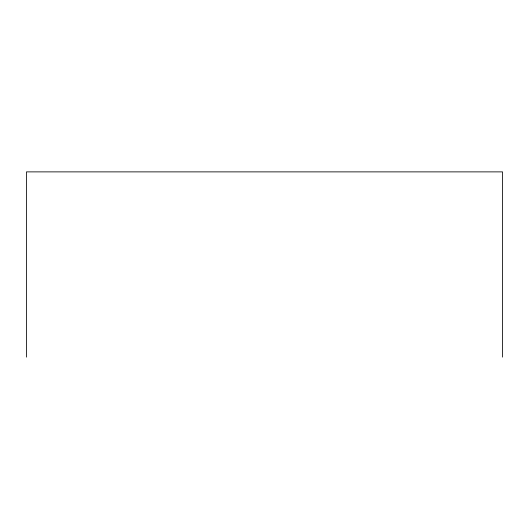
<?xml version="1.0" encoding="UTF-8"?>
<svg xmlns="http://www.w3.org/2000/svg" width="529" height="529" viewBox="0 0 529 529"><rect width="100%" height="100%" fill="white"/><g stroke="black" fill="none" stroke-linecap="round" stroke-linejoin="round"><path stroke-width="0.79" d="M502.55 357.121L502.55 171.879L26.45 171.879L26.45 357.121"/></g></svg>
